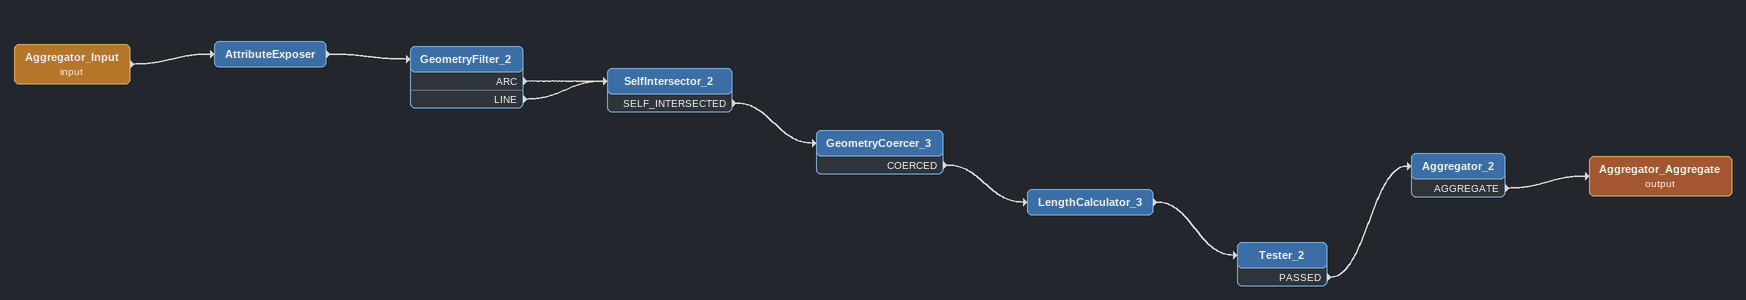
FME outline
Aggregator_Input (input)
    -> AttributeExposer
AttributeExposer
    -> GeometryFilter_2
GeometryFilter_2
    ARC -> SelfIntersector_2
    LINE -> SelfIntersector_2
SelfIntersector_2
    SELF_INTERSECTED -> GeometryCoercer_3
GeometryCoercer_3
    COERCED -> LengthCalculator_3
LengthCalculator_3
    -> Tester_2
Tester_2
    PASSED -> Aggregator_2
Aggregator_2
    AGGREGATE -> Aggregator_Aggregate (output)
Aggregator_Aggregate (output)
